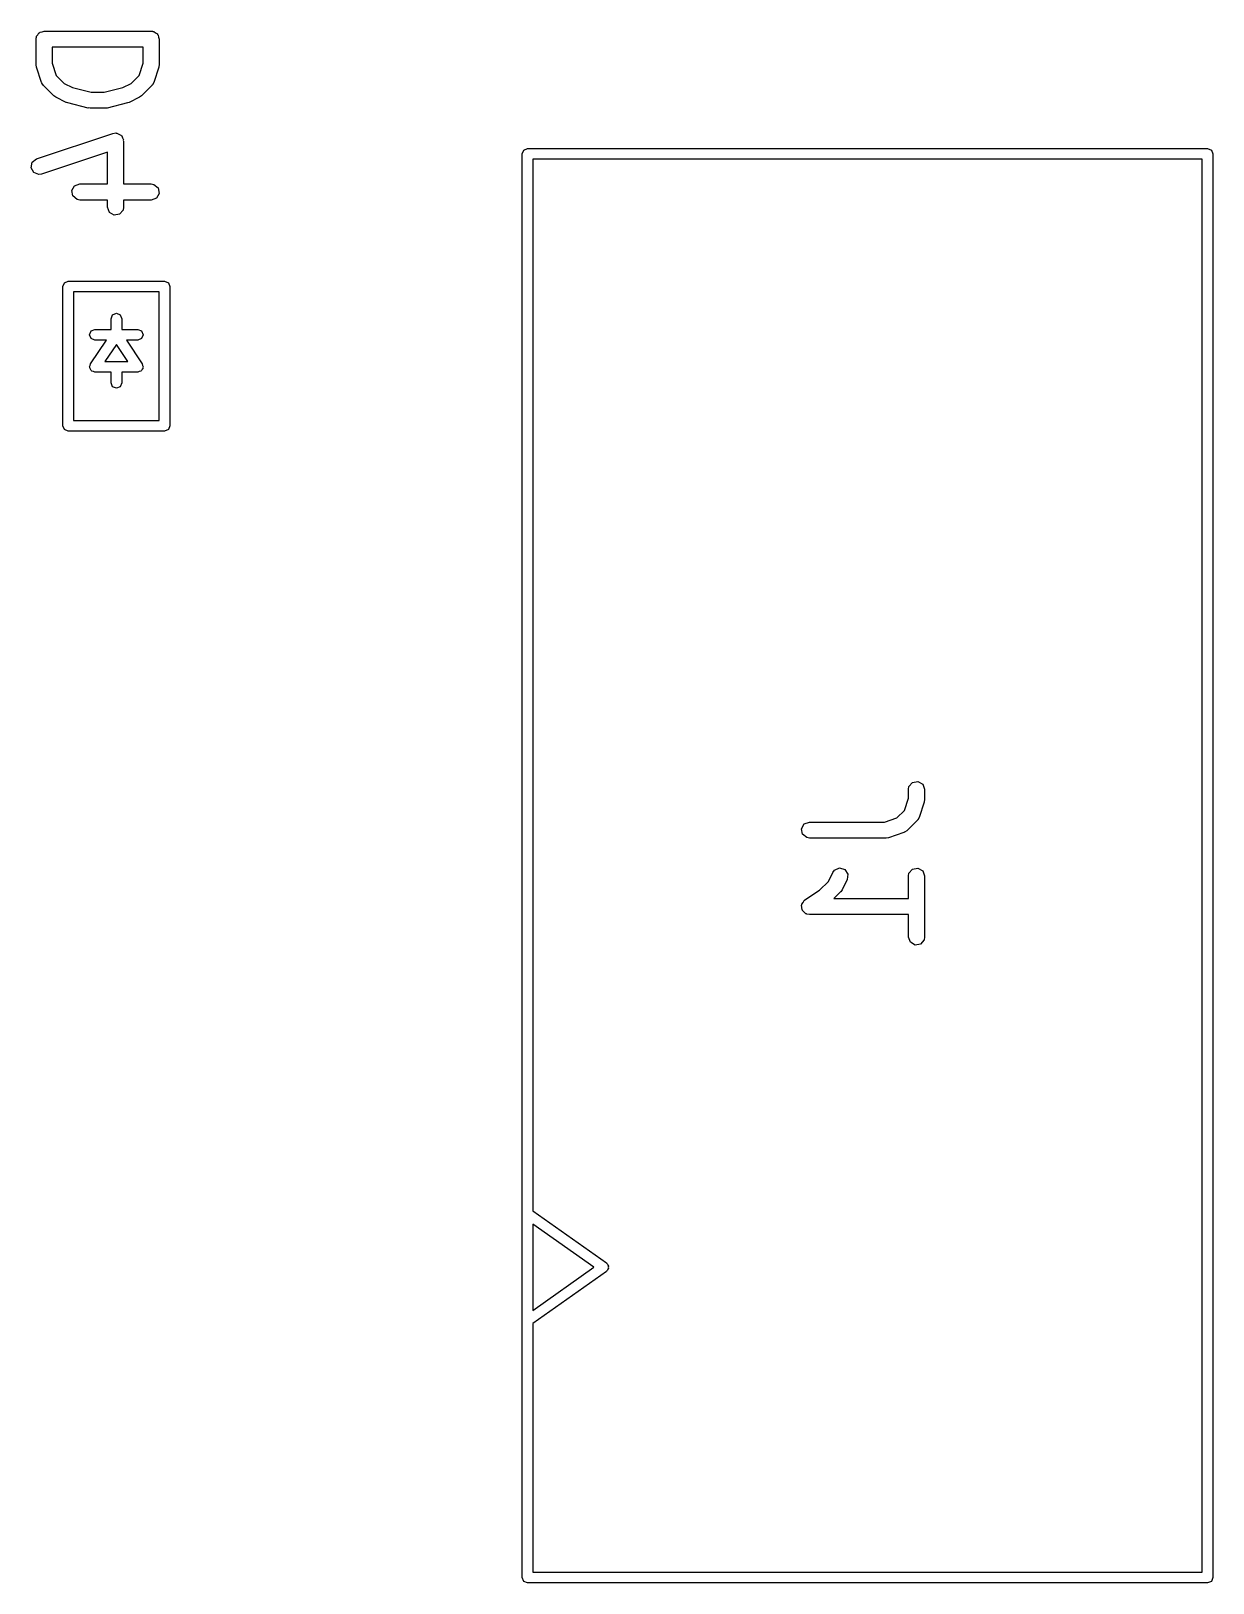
# Model space of a CAD drawing. Extents: x 0.05 to 1.76, y 0.04 to 1.14.
# Drawn here: x 1.324 to 1.758, y 0.061 to 0.632 of the extents above; entities that cross this region are included whole.
import ezdxf

# ---------------------------------------------------------------- set-up
doc = ezdxf.new("R2010")
doc.units = 0
doc.header["$MEASUREMENT"] = 0
doc.layers.add('BLACK', color=7, linetype='CONTINUOUS')

msp = doc.modelspace()

# ---------------------------------------------------------------- linework, layer by layer
at = {"layer": 'BLACK', "linetype": 'CONTINUOUS'}
for p, q in [((1.32549, 0.62906), (1.32556, 0.62944)), ((1.32549, 0.61969), (1.32549, 0.62906)), ((1.32553, 0.62957), (1.3256, 0.62969)), ((1.32556, 0.62944), (1.32553, 0.62957)), ((1.3256, 0.62969), (1.32567, 0.63007)), ((1.32567, 0.63007), (1.32616, 0.63066)), ((1.32616, 0.63066), (1.32654, 0.63132)), ((1.32654, 0.63132), (1.32679, 0.63141)), ((1.32679, 0.63141), (1.32696, 0.63162)), ((1.32696, 0.63162), (1.32772, 0.63175)), ((1.32772, 0.63175), (1.32844, 0.63201)), ((1.32844, 0.63201), (1.36781, 0.63201)), ((1.36781, 0.63201), (1.36819, 0.63194)), ((1.36819, 0.63194), (1.36832, 0.63197)), ((1.36832, 0.63197), (1.36844, 0.6319)), ((1.36844, 0.6319), (1.36882, 0.63183)), ((1.36882, 0.63183), (1.36941, 0.63134)), ((1.36941, 0.63134), (1.37007, 0.63096)), ((1.37007, 0.63096), (1.37016, 0.63071)), ((1.37016, 0.63071), (1.37037, 0.63053)), ((1.37037, 0.63053), (1.3705, 0.62978)), ((1.3705, 0.62978), (1.37076, 0.62906)), ((1.37076, 0.62906), (1.37076, 0.61969)), ((1.33139, 0.62611), (1.33139, 0.62016)), ((1.36486, 0.62611), (1.33139, 0.62611)), ((1.36486, 0.62016), (1.36486, 0.62611)), ((1.32551, 0.61962), (1.32549, 0.61969)), ((1.32564, 0.61875), (1.32551, 0.61962)), ((1.32751, 0.61313), (1.32564, 0.61875)), ((1.33139, 0.62016), (1.3329, 0.61566)), ((1.36335, 0.61566), (1.36486, 0.62016)), ((1.37061, 0.61875), (1.36874, 0.61313)), ((1.37076, 0.61969), (1.37061, 0.61882)), ((1.37061, 0.61882), (1.37061, 0.61875)), ((1.32762, 0.61299), (1.32751, 0.61313)), ((1.32764, 0.61281), (1.32762, 0.61299)), ((1.32823, 0.61197), (1.32764, 0.61281)), ((1.33198, 0.60822), (1.32823, 0.61197)), ((1.3329, 0.61566), (1.33581, 0.61274)), ((1.33581, 0.61274), (1.33884, 0.61122)), ((1.33884, 0.61122), (1.34568, 0.60951)), ((1.35057, 0.60951), (1.35741, 0.61122)), ((1.35741, 0.61122), (1.36044, 0.61274)), ((1.36044, 0.61274), (1.36335, 0.61566)), ((1.36802, 0.61197), (1.36427, 0.60822)), ((1.3681, 0.61213), (1.36802, 0.61197)), ((1.36825, 0.61223), (1.3681, 0.61213)), ((1.36874, 0.61313), (1.36825, 0.61223)), ((1.33203, 0.6082), (1.33198, 0.60822)), ((1.33274, 0.60767), (1.33203, 0.6082)), ((1.33649, 0.60579), (1.33274, 0.60767)), ((1.33663, 0.60578), (1.33649, 0.60579)), ((1.3371, 0.60557), (1.33663, 0.60578)), ((1.3446, 0.6037), (1.3371, 0.60557)), ((1.34568, 0.60951), (1.35057, 0.60951)), ((1.35915, 0.60557), (1.35165, 0.6037)), ((1.35927, 0.60565), (1.35915, 0.60557)), ((1.35976, 0.60579), (1.35927, 0.60565)), ((1.36351, 0.60767), (1.35976, 0.60579)), ((1.36355, 0.60772), (1.36351, 0.60767)), ((1.36427, 0.60822), (1.36355, 0.60772)), ((1.34473, 0.60371), (1.3446, 0.6037)), ((1.34531, 0.60361), (1.34473, 0.60371)), ((1.35094, 0.60361), (1.34531, 0.60361)), ((1.35107, 0.60366), (1.35094, 0.60361)), ((1.35165, 0.6037), (1.35107, 0.60366)), ((1.32563, 0.58499), (1.35375, 0.59437)), ((1.35375, 0.59437), (1.35477, 0.59452)), ((1.35477, 0.59452), (1.35498, 0.59443)), ((1.35498, 0.59443), (1.3552, 0.59447)), ((1.3552, 0.59447), (1.3559, 0.59407)), ((1.3559, 0.59407), (1.35665, 0.59377)), ((1.35665, 0.59377), (1.35675, 0.59357)), ((1.35675, 0.59357), (1.35695, 0.59346)), ((1.35695, 0.59346), (1.35722, 0.59271)), ((1.35722, 0.59271), (1.35761, 0.592)), ((1.35761, 0.592), (1.35756, 0.59178)), ((1.35756, 0.59178), (1.35764, 0.59156)), ((1.35764, 0.59156), (1.35764, 0.57577)), ((1.50417, 0.58681), (1.50475, 0.5882)), ((1.50475, 0.5882), (1.50614, 0.58878)), ((1.50614, 0.58878), (1.75614, 0.58878)), ((1.75614, 0.58878), (1.75753, 0.5882)), ((1.75753, 0.5882), (1.75811, 0.58681)), ((1.32364, 0.58176), (1.32405, 0.58374)), ((1.32405, 0.58374), (1.32563, 0.58499)), ((1.35173, 0.58747), (1.3275, 0.57939)), ((1.35173, 0.57577), (1.35173, 0.58747)), ((1.50417, 0.06319), (1.50417, 0.58681)), ((1.50811, 0.58484), (1.50811, 0.19807)), ((1.75417, 0.58484), (1.50811, 0.58484)), ((1.75417, 0.06516), (1.75417, 0.58484)), ((1.75811, 0.58681), (1.75811, 0.06319)), ((1.32461, 0.57998), (1.32364, 0.58176)), ((1.32648, 0.57924), (1.32461, 0.57998)), ((1.3275, 0.57939), (1.32648, 0.57924)), ((1.33866, 0.57333), (1.33967, 0.57508)), ((1.33901, 0.57134), (1.33866, 0.57333)), ((1.34055, 0.57004), (1.33901, 0.57134)), ((1.33967, 0.57508), (1.34156, 0.57577)), ((1.34156, 0.57577), (1.35173, 0.57577)), ((1.35764, 0.57577), (1.36781, 0.57577)), ((1.36781, 0.57577), (1.36882, 0.57559)), ((1.36882, 0.57559), (1.37037, 0.57429)), ((1.37072, 0.5723), (1.36971, 0.57055)), ((1.37037, 0.57429), (1.37072, 0.5723)), ((1.34156, 0.56986), (1.34055, 0.57004)), ((1.35173, 0.56986), (1.34156, 0.56986)), ((1.35173, 0.56719), (1.35173, 0.56986)), ((1.35242, 0.56529), (1.35173, 0.56719)), ((1.35417, 0.56428), (1.35242, 0.56529)), ((1.35746, 0.56618), (1.35616, 0.56463)), ((1.35764, 0.56719), (1.35746, 0.56618)), ((1.36781, 0.56986), (1.35764, 0.56986)), ((1.35764, 0.56986), (1.35764, 0.56719)), ((1.36971, 0.57055), (1.36781, 0.56986)), ((1.35616, 0.56463), (1.35417, 0.56428)), ((1.33531, 0.53803), (1.33589, 0.53942)), ((1.33531, 0.48685), (1.33531, 0.53803)), ((1.33589, 0.53942), (1.33728, 0.54)), ((1.33728, 0.54), (1.37272, 0.54)), ((1.37272, 0.54), (1.37411, 0.53942)), ((1.37411, 0.53942), (1.37469, 0.53803)), ((1.37469, 0.53803), (1.37469, 0.48685)), ((1.33925, 0.53606), (1.33925, 0.48882)), ((1.37075, 0.53606), (1.33925, 0.53606)), ((1.37075, 0.48882), (1.37075, 0.53606)), ((1.35303, 0.52622), (1.35361, 0.52761)), ((1.35303, 0.52228), (1.35303, 0.52622)), ((1.35361, 0.52761), (1.355, 0.52819)), ((1.355, 0.52819), (1.35639, 0.52761)), ((1.35639, 0.52761), (1.35697, 0.52622)), ((1.35697, 0.52622), (1.35697, 0.52228)), ((1.34516, 0.52031), (1.34573, 0.52171)), ((1.34573, 0.51892), (1.34516, 0.52031)), ((1.34573, 0.52171), (1.34713, 0.52228)), ((1.34713, 0.52228), (1.35303, 0.52228)), ((1.35697, 0.52228), (1.36287, 0.52228)), ((1.36287, 0.52228), (1.36427, 0.52171)), ((1.36427, 0.52171), (1.36484, 0.52031)), ((1.36484, 0.52031), (1.36427, 0.51892)), ((1.34549, 0.5096), (1.35132, 0.51835)), ((1.34713, 0.51835), (1.34573, 0.51892)), ((1.35132, 0.51835), (1.34713, 0.51835)), ((1.355, 0.51677), (1.3508, 0.51047)), ((1.3592, 0.51047), (1.355, 0.51677)), ((1.36287, 0.51835), (1.35868, 0.51835)), ((1.35868, 0.51835), (1.36451, 0.5096)), ((1.36427, 0.51892), (1.36287, 0.51835)), ((1.34516, 0.5085), (1.34538, 0.50903)), ((1.34524, 0.50832), (1.34516, 0.5085)), ((1.3452, 0.50812), (1.34524, 0.50832)), ((1.34551, 0.50764), (1.3452, 0.50812)), ((1.34538, 0.50903), (1.34549, 0.5096)), ((1.3508, 0.51047), (1.3592, 0.51047)), ((1.3648, 0.50812), (1.36449, 0.50764)), ((1.36451, 0.5096), (1.36462, 0.50903)), ((1.36462, 0.50903), (1.36484, 0.5085)), ((1.36484, 0.5085), (1.36476, 0.50832)), ((1.36476, 0.50832), (1.3648, 0.50812)), ((1.34573, 0.50711), (1.34551, 0.50764)), ((1.34592, 0.50703), (1.34573, 0.50711)), ((1.34603, 0.50687), (1.34592, 0.50703)), ((1.3466, 0.50675), (1.34603, 0.50687)), ((1.34713, 0.50653), (1.3466, 0.50675)), ((1.35303, 0.50653), (1.34713, 0.50653)), ((1.35303, 0.5026), (1.35303, 0.50653)), ((1.35361, 0.50121), (1.35303, 0.5026)), ((1.35697, 0.5026), (1.35639, 0.50121)), ((1.36287, 0.50653), (1.35697, 0.50653)), ((1.35697, 0.50653), (1.35697, 0.5026)), ((1.3634, 0.50675), (1.36287, 0.50653)), ((1.36397, 0.50687), (1.3634, 0.50675)), ((1.36408, 0.50703), (1.36397, 0.50687)), ((1.36427, 0.50711), (1.36408, 0.50703)), ((1.36449, 0.50764), (1.36427, 0.50711)), ((1.355, 0.50063), (1.35361, 0.50121)), ((1.35639, 0.50121), (1.355, 0.50063)), ((1.33589, 0.48546), (1.33531, 0.48685)), ((1.33728, 0.48488), (1.33589, 0.48546)), ((1.33925, 0.48882), (1.37075, 0.48882)), ((1.37411, 0.48546), (1.37272, 0.48488)), ((1.37469, 0.48685), (1.37411, 0.48546)), ((1.37272, 0.48488), (1.33728, 0.48488)), ((1.6462, 0.35312), (1.64637, 0.35413)), ((1.64637, 0.35413), (1.64767, 0.35568)), ((1.64767, 0.35568), (1.64966, 0.35603)), ((1.64966, 0.35603), (1.65141, 0.35502)), ((1.65141, 0.35502), (1.6521, 0.35312)), ((1.64469, 0.34534), (1.6462, 0.34985)), ((1.6462, 0.34985), (1.6462, 0.35312)), ((1.65195, 0.34844), (1.65008, 0.34281)), ((1.6521, 0.34937), (1.65195, 0.3485)), ((1.65195, 0.3485), (1.65195, 0.34844)), ((1.6521, 0.35312), (1.6521, 0.34937)), ((1.63742, 0.34108), (1.64193, 0.34258)), ((1.64193, 0.34258), (1.64469, 0.34534)), ((1.65008, 0.34281), (1.64959, 0.34191)), ((1.60687, 0.33864), (1.60788, 0.34038)), ((1.60722, 0.33665), (1.60687, 0.33864)), ((1.60788, 0.34038), (1.60978, 0.34108)), ((1.60978, 0.34108), (1.63742, 0.34108)), ((1.64446, 0.3372), (1.63883, 0.33532)), ((1.6446, 0.33731), (1.64446, 0.3372)), ((1.64477, 0.33732), (1.6446, 0.33731)), ((1.64561, 0.33791), (1.64477, 0.33732)), ((1.64936, 0.34166), (1.64561, 0.33791)), ((1.64944, 0.34182), (1.64936, 0.34166)), ((1.64959, 0.34191), (1.64944, 0.34182)), ((1.60877, 0.33535), (1.60722, 0.33665)), ((1.60978, 0.33517), (1.60877, 0.33535)), ((1.6379, 0.33517), (1.60978, 0.33517)), ((1.63796, 0.33519), (1.6379, 0.33517)), ((1.63883, 0.33532), (1.63796, 0.33519)), ((1.61673, 0.31925), (1.61839, 0.32257)), ((1.61839, 0.32257), (1.619, 0.32339)), ((1.619, 0.32339), (1.62085, 0.3242)), ((1.62085, 0.3242), (1.62279, 0.32362)), ((1.62367, 0.31993), (1.62179, 0.31618)), ((1.62279, 0.32362), (1.6239, 0.32194)), ((1.6239, 0.32194), (1.62367, 0.31993)), ((1.6462, 0.32125), (1.64637, 0.32226)), ((1.6462, 0.31295), (1.6462, 0.32125)), ((1.64637, 0.32226), (1.64767, 0.32381)), ((1.64767, 0.32381), (1.64966, 0.32416)), ((1.64966, 0.32416), (1.65141, 0.32315)), ((1.65141, 0.32315), (1.6521, 0.32125)), ((1.6521, 0.32125), (1.6521, 0.29875)), ((1.60814, 0.31246), (1.61352, 0.31605)), ((1.61352, 0.31605), (1.61673, 0.31925)), ((1.62124, 0.31541), (1.61878, 0.31295)), ((1.62127, 0.31547), (1.62124, 0.31541)), ((1.62179, 0.31618), (1.62127, 0.31547)), ((1.60687, 0.31051), (1.60696, 0.31066)), ((1.60702, 0.30967), (1.60687, 0.31051)), ((1.60694, 0.31083), (1.60745, 0.31152)), ((1.60696, 0.31066), (1.60694, 0.31083)), ((1.60707, 0.30882), (1.60702, 0.30967)), ((1.60719, 0.30869), (1.60707, 0.30882)), ((1.60722, 0.30852), (1.60719, 0.30869)), ((1.60788, 0.30797), (1.60722, 0.30852)), ((1.60745, 0.31152), (1.60788, 0.31226)), ((1.60788, 0.31226), (1.60804, 0.31232)), ((1.60804, 0.31232), (1.60814, 0.31246)), ((1.61878, 0.31295), (1.6462, 0.31295)), ((1.60847, 0.30735), (1.60788, 0.30797)), ((1.60864, 0.30734), (1.60847, 0.30735)), ((1.60877, 0.30723), (1.60864, 0.30734)), ((1.60978, 0.30705), (1.60877, 0.30723)), ((1.6462, 0.30705), (1.60978, 0.30705)), ((1.6462, 0.29875), (1.6462, 0.30705)), ((1.64689, 0.29685), (1.6462, 0.29875)), ((1.64864, 0.29585), (1.64689, 0.29685)), ((1.65192, 0.29774), (1.65063, 0.2962)), ((1.6521, 0.29875), (1.65192, 0.29774)), ((1.65063, 0.2962), (1.64864, 0.29585)), ((1.50811, 0.19807), (1.53512, 0.17897)), ((1.53057, 0.17736), (1.50811, 0.19324)), ((1.50811, 0.19324), (1.50811, 0.16148)), ((1.50811, 0.16148), (1.53057, 0.17736)), ((1.53512, 0.17897), (1.5353, 0.17868)), ((1.5353, 0.17868), (1.53559, 0.1785)), ((1.53559, 0.1785), (1.53569, 0.17807)), ((1.53569, 0.17807), (1.53592, 0.17769)), ((1.53592, 0.17703), (1.53569, 0.17666)), ((1.53592, 0.17769), (1.53585, 0.17736)), ((1.53585, 0.17736), (1.53592, 0.17703)), ((1.53512, 0.17575), (1.50811, 0.15666)), ((1.5353, 0.17604), (1.53512, 0.17575)), ((1.53559, 0.17623), (1.5353, 0.17604)), ((1.53569, 0.17666), (1.53559, 0.17623)), ((1.50811, 0.15666), (1.50811, 0.06516)), ((1.50475, 0.0618), (1.50417, 0.06319)), ((1.50811, 0.06516), (1.75417, 0.06516)), ((1.75811, 0.06319), (1.75753, 0.0618)), ((1.50614, 0.06122), (1.50475, 0.0618)), ((1.75614, 0.06122), (1.50614, 0.06122)), ((1.75753, 0.0618), (1.75614, 0.06122))]:
    msp.add_line(p, q, dxfattribs=at)

doc.saveas('drawing.dxf')
